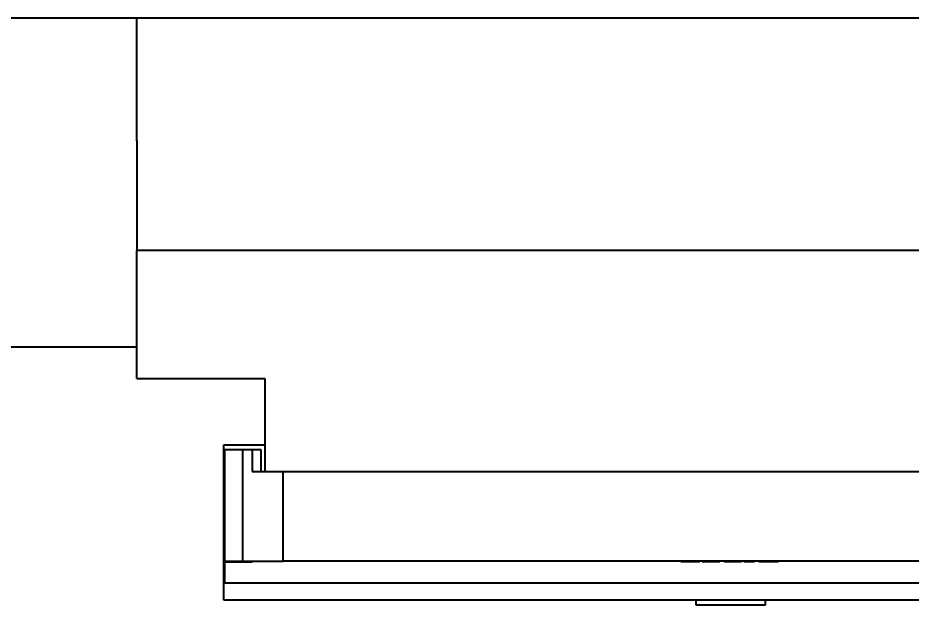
# Model space of a CAD drawing. Header units: millimetres. Extents: x 0 to 5945, y 0 to 4205.
# Drawn here: x 1616.92 to 1665.87, y 318.5 to 350.62 of the extents above; entities that cross this region are included whole.
import ezdxf

# ---------------------------------------------------------------- set-up
doc = ezdxf.new("R2010")
doc.units = ezdxf.units.MM
doc.header["$LTSCALE"] = 5
doc.layers.add('가시적인 것(ISO)', color=3, linetype='Continuous', lineweight=40)

msp = doc.modelspace()

# ---------------------------------------------------------------- linework, layer by layer
at = {"layer": '가시적인 것(ISO)'}
for p, q in [((1551.737, 350.623), (1767.737, 350.623)), ((1623.438, 343.905), (1623.438, 350.623)), ((1623.438, 343.905), (1623.438, 337.905)), ((1623.438, 334.905), (1623.438, 337.905)), ((1688.438, 337.905), (1623.438, 337.905)), ((1623.438, 330.905), (1623.438, 334.905)), ((1585.237, 332.623), (1623.438, 332.623)), ((1623.438, 330.905), (1630.438, 330.905)), ((1630.438, 330.905), (1630.438, 325.805)), ((1628.187, 327.273), (1630.438, 327.273)), ((1628.187, 324.923), (1628.187, 327.273)), ((1629.238, 327.005), (1628.238, 327.005)), ((1628.238, 320.905), (1628.238, 327.005)), ((1629.738, 327.005), (1629.238, 327.005)), ((1629.238, 320.905), (1629.238, 327.005)), ((1630.238, 327.005), (1629.738, 327.005)), ((1629.738, 327.005), (1629.738, 325.805)), ((1630.238, 325.805), (1630.238, 327.005)), ((1629.738, 325.805), (1631.438, 325.805)), ((1631.438, 325.805), (1680.438, 325.805)), ((1631.438, 320.905), (1631.438, 325.805)), ((1628.187, 321.123), (1628.187, 324.923)), ((1628.187, 324.923), (1628.238, 324.923)), ((1628.187, 318.773), (1628.187, 321.123)), ((1628.187, 321.123), (1628.238, 321.123)), ((1628.238, 320.855), (1628.238, 320.905)), ((1628.238, 320.905), (1629.238, 320.905)), ((1629.738, 320.855), (1628.238, 320.855)), ((1628.238, 319.705), (1628.238, 320.855)), ((1629.238, 320.905), (1631.438, 320.905)), ((1629.738, 320.905), (1629.738, 320.855)), ((1680.438, 320.905), (1631.438, 320.905)), ((1653.21, 320.905), (1653.21, 320.895)), ((1653.21, 320.895), (1653.881, 320.895)), ((1653.881, 320.905), (1653.881, 320.895)), ((1653.881, 320.895), (1654.066, 320.895)), ((1654.066, 320.905), (1654.066, 320.895)), ((1654.066, 320.895), (1654.245, 320.895)), ((1654.245, 320.905), (1654.245, 320.895)), ((1654.379, 320.905), (1654.379, 320.895)), ((1655.339, 320.905), (1655.339, 320.895)), ((1655.573, 320.905), (1655.573, 320.895)), ((1655.573, 320.895), (1655.95, 320.895)), ((1656.521, 320.905), (1656.521, 320.895)), ((1656.653, 320.905), (1656.653, 320.895)), ((1656.653, 320.895), (1657.234, 320.895)), ((1657.234, 320.905), (1657.234, 320.895)), ((1657.48, 320.905), (1657.48, 320.895)), ((1657.48, 320.895), (1657.764, 320.895)), ((1657.764, 320.905), (1657.764, 320.895)), ((1657.764, 320.895), (1658.368, 320.895)), ((1658.368, 320.905), (1658.368, 320.895)), ((1658.368, 320.895), (1658.554, 320.895)), ((1658.554, 320.905), (1658.554, 320.895)), ((1683.638, 319.705), (1628.238, 319.705)), ((1691.287, 318.773), (1628.187, 318.773)), ((1654.038, 318.505), (1654.038, 318.773)), ((1657.838, 318.505), (1657.838, 318.773)), ((1657.838, 318.505), (1654.038, 318.505))]:
    msp.add_line(p, q, dxfattribs=at)
for points in [[(1654.379, 320.895), (1654.473, 320.895), (1654.614, 320.895), (1654.86, 320.895)], [(1654.86, 320.895), (1655.106, 320.895), (1655.246, 320.895), (1655.339, 320.895)], [(1655.95, 320.895), (1656.084, 320.895), (1656.271, 320.895), (1656.343, 320.895)], [(1656.343, 320.895), (1656.426, 320.895), (1656.483, 320.895), (1656.521, 320.895)]]:
    msp.add_open_spline(points, degree=2, dxfattribs=at)

doc.saveas('drawing.dxf')
